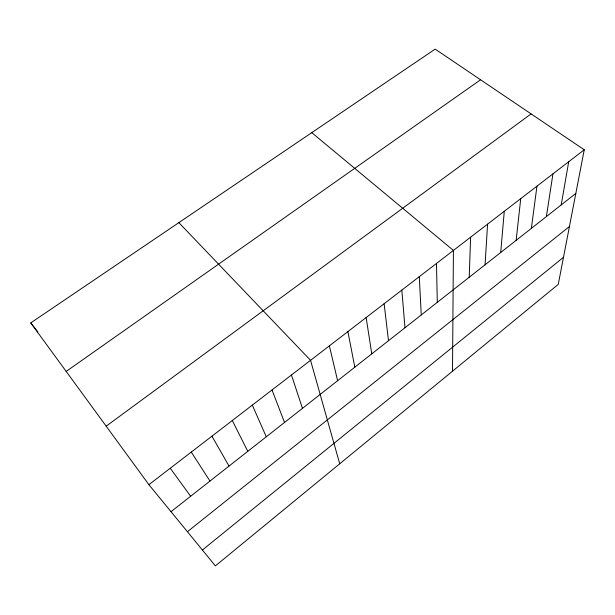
<?xml version="1.0" encoding="UTF-8"?>
<svg xmlns="http://www.w3.org/2000/svg" width="615" height="615" viewBox="0 0 615 615"><rect width="100%" height="100%" fill="white"/><g stroke="black" fill="none" stroke-linecap="round" stroke-linejoin="round"><path stroke-width="0.92" d="M452.502 371.199L453.424 250.42L311.767 132.656M469.207 277.257L470.629 237.19M485.066 264.788L487.58 224.152M500.71 252.488L504.277 211.299M516.139 240.357L520.736 198.645M531.36 228.396L536.957 186.161M546.381 216.588L552.947 173.861M561.195 204.933L568.714 161.737M584.25 149.783L558.259 284.368L215.388 565.885L148.899 484.674L30.75 322.906L435.166 49.115L584.25 149.783L148.899 484.674M202.397 550.018L563.494 257.278M187.414 531.714L569.436 226.512M171.016 511.688L575.817 193.441M106.18 426.18L531.091 113.89M66.182 371.422L480.561 79.773M178.857 222.638L310.552 360.321L339.718 463.802M30.75 322.906L37.815 331.831M170.255 468.246L190.642 496.259M191.273 452.079L209.976 481.053M211.944 436.173L229.026 466.085M232.293 420.522L247.791 451.325M252.319 405.116L266.28 436.788M272.038 389.948L284.507 422.467M291.441 375.019L302.465 408.345M329.371 345.853L337.612 380.716M347.898 331.6L354.817 367.193M366.148 317.555L371.775 353.856M384.129 303.725L388.496 340.71M401.833 290.103L404.993 327.741M419.284 276.681L421.26 314.957M436.481 263.458L437.303 302.342"/></g></svg>
